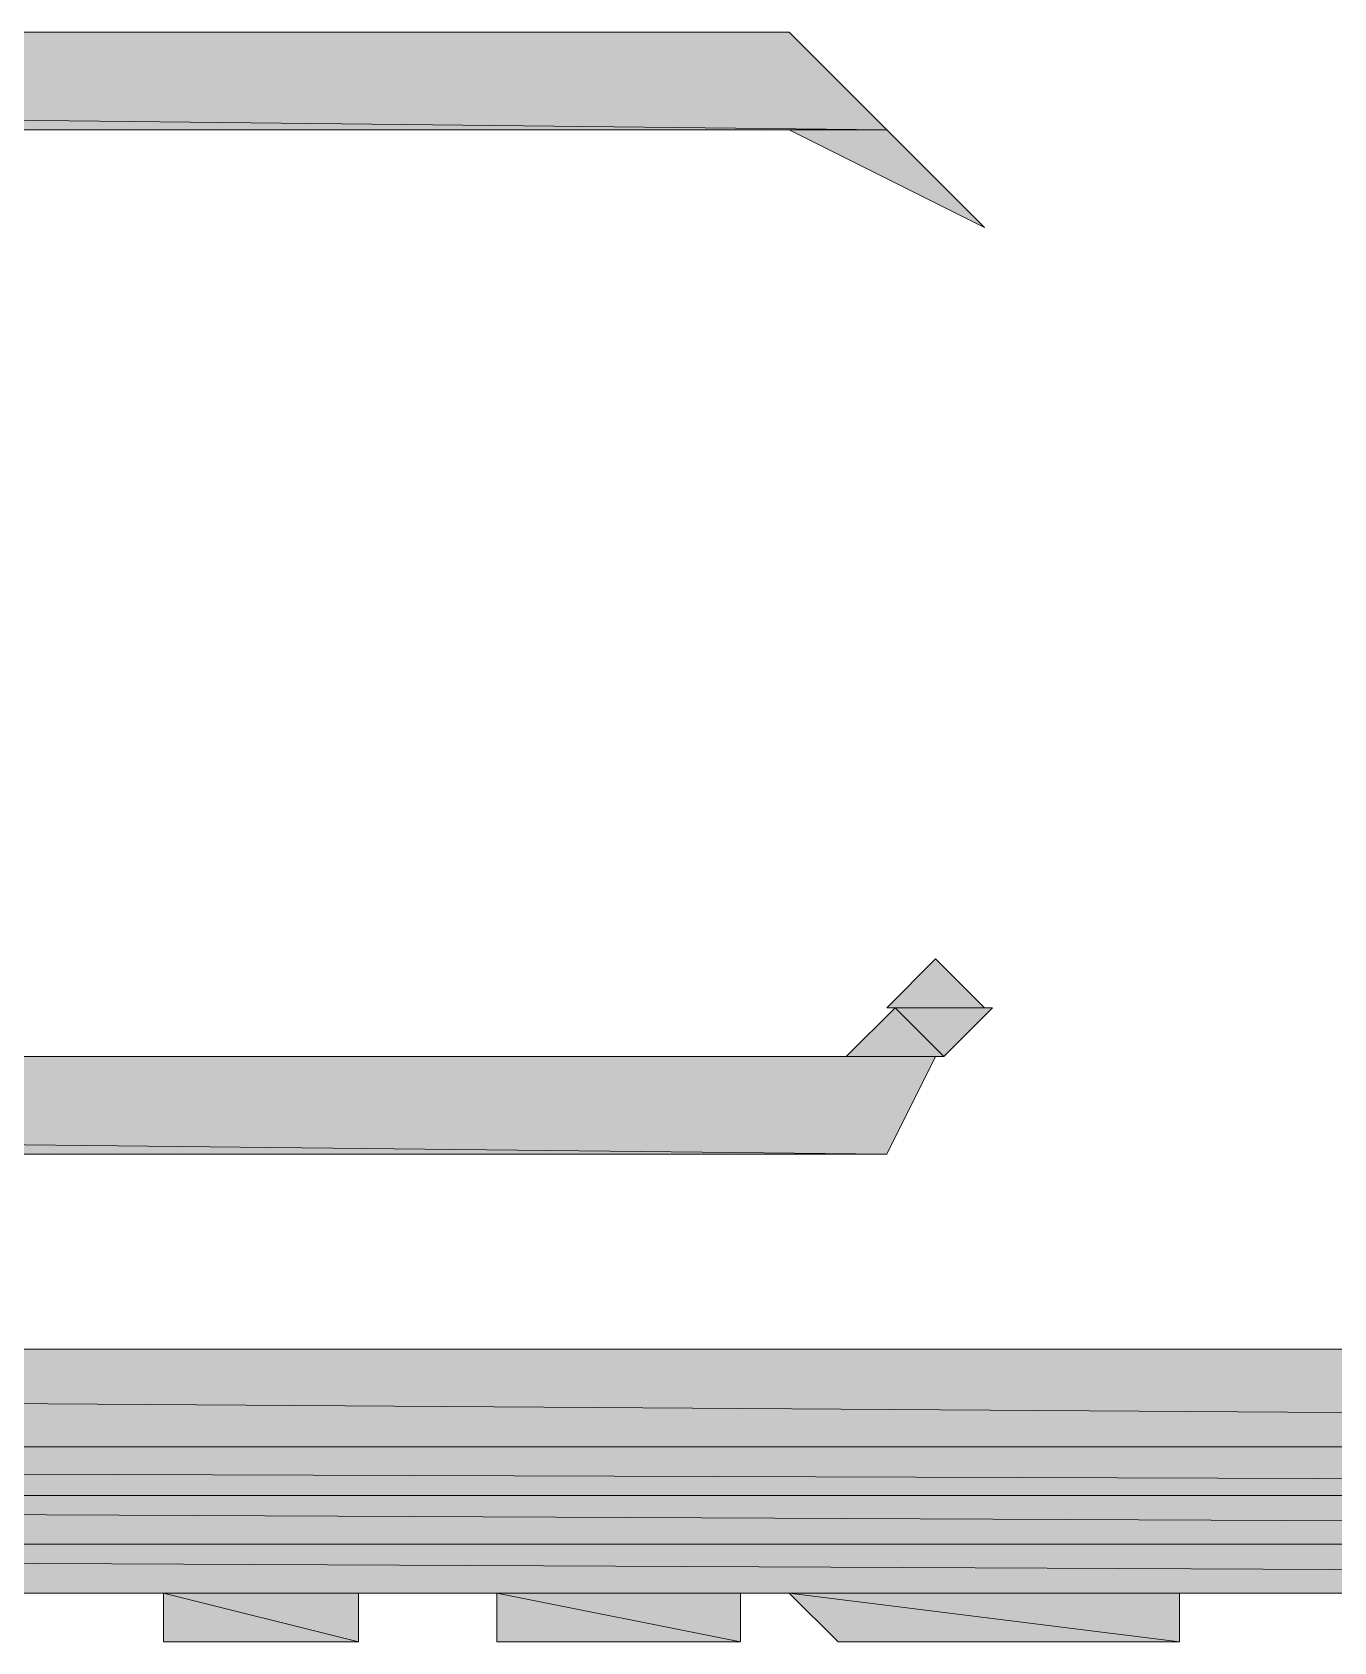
# Model space of a CAD drawing. Header units: millimetres. Extents: x 41 to 1635, y 11 to 1528.
# Drawn here: x 1502.17 to 1513.36, y 1174.36 to 1188.19 of the extents above; entities that cross this region are included whole.
import ezdxf

# ---------------------------------------------------------------- set-up
doc = ezdxf.new("R2010")
doc.units = ezdxf.units.MM
doc.header["$LTSCALE"] = 8
for name, color, linetype in [('1', 7, 'CONTINUOUS'), ('PDF2_Geometry', 7, 'CONTINUOUS'), ('PDF2_Solid Fills', 7, 'CONTINUOUS')]:
    doc.layers.add(name, color=color, linetype=linetype)

# ---------------------------------------------------------------- blocks, each defined once
blk = doc.blocks.new('Sinee')
at = {"layer": 'PDF2_Geometry', "lineweight": 5}
for points in [[(188.276, -339.739), (187.437, -340.578), (264.597, -340.578)], [(188.276, -339.739), (263.758, -339.739), (264.597, -340.578)], [(252.086, -339.739), (260.473, -339.739)], [(260.403, -339.739), (263.758, -339.739)], [(252.086, -340.578), (260.473, -340.578)], [(260.403, -340.578), (263.758, -340.578)], [(263.758, -340.578), (264.597, -340.578), (265.436, -341.417)], [(265.016, -347.707), (264.597, -348.126), (265.436, -348.126)], [(264.667, -348.126), (264.248, -348.546), (265.086, -348.546)], [(264.667, -348.126), (265.506, -348.126)], [(264.667, -348.126), (265.506, -348.126)], [(264.667, -348.126), (265.506, -348.126), (265.086, -348.546)], [(187.018, -348.546), (187.018, -349.384), (264.597, -349.384)], [(187.018, -348.546), (265.016, -348.546), (264.597, -349.384)], [(256.63, -348.546), (261.242, -348.546)], [(261.242, -348.546), (263.339, -348.546)], [(263.758, -348.546), (263.339, -348.546), (265.016, -348.546)], [(263.758, -348.546), (263.339, -348.546), (265.016, -348.546)], [(263.758, -348.546), (265.016, -348.546)], [(263.758, -348.546), (265.016, -348.546)], [(263.758, -348.546), (265.016, -348.546)], [(264.248, -348.546), (263.828, -348.546), (265.086, -348.546)], [(264.248, -348.546), (263.828, -348.546), (265.086, -348.546)], [(264.248, -348.546), (265.086, -348.546)], [(187.018, -349.384), (264.597, -349.384)], [(187.018, -349.384), (264.597, -349.384)], [(187.856, -349.384), (263.758, -349.384)], [(187.856, -349.384), (264.59, -349.384), (263.758, -349.384)], [(188.276, -349.384), (263.758, -349.384)], [(188.276, -349.384), (263.758, -349.384)], [(188.276, -349.384), (263.758, -349.384)], [(188.276, -349.384), (263.758, -349.384)], [(189.953, -349.384), (263.339, -349.384)], [(189.953, -349.384), (263.758, -349.384), (263.339, -349.384)], [(249.081, -349.384), (260.403, -349.384)], [(260.403, -349.384), (263.339, -349.384)], [(187.437, -351.062), (186.179, -351.9), (312.396, -351.9)], [(187.437, -351.062), (311.145, -351.062), (312.396, -351.9)], [(249.081, -351.062), (272.144, -351.062)], [(186.179, -351.9), (186.179, -352.32), (312.396, -352.32)], [(186.179, -351.9), (312.396, -351.9), (312.396, -352.32)], [(220.636, -352.32), (312.473, -352.32)], [(220.636, -352.32), (312.473, -352.32)], [(221.055, -352.32), (221.474, -352.739), (312.465, -352.739)], [(221.055, -352.32), (312.465, -352.32), (312.465, -352.739)], [(221.404, -352.739), (312.403, -352.739)], [(221.404, -352.739), (312.403, -352.739)], [(221.404, -352.739), (221.824, -353.158), (312.403, -353.158)], [(221.404, -352.739), (312.403, -352.739), (312.403, -353.158)], [(221.824, -353.158), (272.144, -353.158)], [(221.824, -353.158), (272.564, -353.158), (272.144, -353.158)], [(257.049, -353.158), (257.888, -353.158)], [(257.957, -353.158), (260.054, -353.158)], [(257.957, -353.158), (260.054, -353.158)], [(258.377, -353.158), (260.054, -353.158)], [(258.377, -353.158), (260.054, -353.158)], [(258.377, -353.158), (260.054, -353.158)], [(258.377, -353.158), (260.054, -353.158)], [(258.377, -353.158), (260.054, -353.158)], [(258.377, -353.158), (260.054, -353.158)], [(258.377, -353.158), (260.054, -353.158)], [(258.377, -353.158), (260.054, -353.158)], [(258.377, -353.158), (260.054, -353.158)], [(258.377, -353.158), (260.054, -353.158)], [(258.377, -353.158), (260.054, -353.158)], [(258.377, -353.158), (260.054, -353.158)], [(258.377, -353.158), (258.377, -353.578), (260.054, -353.578)], [(258.377, -353.158), (260.054, -353.158), (260.054, -353.578)], [(259.984, -353.158), (261.242, -353.158)], [(261.242, -353.158), (263.339, -353.158)], [(261.242, -353.158), (263.339, -353.158)], [(261.242, -353.158), (263.339, -353.158)], [(261.242, -353.158), (263.339, -353.158)], [(261.242, -353.158), (263.339, -353.158)], [(261.242, -353.158), (263.339, -353.158)], [(261.242, -353.158), (263.339, -353.158)], [(261.242, -353.158), (263.339, -353.158)], [(261.242, -353.158), (263.339, -353.158)], [(261.242, -353.158), (263.339, -353.158)], [(261.242, -353.158), (263.339, -353.158)], [(261.242, -353.158), (263.339, -353.158)], [(261.242, -353.158), (263.339, -353.158)], [(261.242, -353.158), (263.339, -353.158)], [(261.242, -353.158), (261.242, -353.578), (263.339, -353.578)], [(261.242, -353.158), (263.339, -353.158), (263.339, -353.578)], [(263.339, -353.158), (267.113, -353.158)], [(263.339, -353.158), (267.113, -353.158)], [(263.339, -353.158), (267.113, -353.158)], [(263.339, -353.158), (267.113, -353.158)], [(263.339, -353.158), (267.113, -353.158)], [(263.339, -353.158), (267.113, -353.158)], [(263.339, -353.158), (267.113, -353.158)], [(263.339, -353.158), (267.113, -353.158)], [(263.339, -353.158), (267.113, -353.158)], [(263.339, -353.158), (267.113, -353.158)], [(263.758, -353.158), (267.113, -353.158)], [(263.758, -353.158), (267.113, -353.158)], [(263.758, -353.158), (267.113, -353.158)], [(263.758, -353.158), (267.113, -353.158)], [(263.758, -353.158), (264.178, -353.578), (267.113, -353.578)], [(263.758, -353.158), (267.113, -353.158), (267.113, -353.578)], [(267.113, -353.158), (268.371, -353.158)]]:
    blk.add_lwpolyline(points, close=True, dxfattribs=at)
for points in [[(252.086, -339.739), (260.473, -339.739), (252.086, -339.739)], [(260.403, -339.739), (263.758, -339.739), (260.403, -339.739)], [(252.086, -340.578), (260.473, -340.578), (252.086, -340.578)], [(260.403, -340.578), (263.758, -340.578), (260.403, -340.578)], [(264.667, -348.126), (265.506, -348.126), (264.667, -348.126)], [(264.667, -348.126), (265.506, -348.126), (264.667, -348.126)], [(256.63, -348.546), (261.242, -348.546), (256.63, -348.546)], [(261.242, -348.546), (263.339, -348.546), (261.242, -348.546)], [(263.758, -348.546), (265.016, -348.546), (263.758, -348.546)], [(263.758, -348.546), (265.016, -348.546), (263.758, -348.546)], [(263.758, -348.546), (265.016, -348.546), (263.758, -348.546)], [(264.248, -348.546), (265.086, -348.546), (264.248, -348.546)], [(187.018, -349.384), (264.597, -349.384), (187.018, -349.384)], [(187.018, -349.384), (264.597, -349.384), (187.018, -349.384)], [(187.856, -349.384), (263.758, -349.384), (187.856, -349.384)], [(187.856, -349.384), (264.59, -349.384), (187.856, -349.384)], [(188.276, -349.384), (263.758, -349.384), (188.276, -349.384)], [(188.276, -349.384), (263.758, -349.384), (188.276, -349.384)], [(188.276, -349.384), (263.758, -349.384), (188.276, -349.384)], [(188.276, -349.384), (263.758, -349.384), (188.276, -349.384)], [(189.953, -349.384), (263.339, -349.384), (189.953, -349.384)], [(189.953, -349.384), (263.758, -349.384), (189.953, -349.384)], [(249.081, -349.384), (260.403, -349.384), (249.081, -349.384)], [(260.403, -349.384), (263.339, -349.384), (260.403, -349.384)], [(249.081, -351.062), (272.144, -351.062), (249.081, -351.062)], [(220.636, -352.32), (312.473, -352.32), (220.636, -352.32)], [(220.636, -352.32), (312.473, -352.32), (220.636, -352.32)], [(221.404, -352.739), (312.403, -352.739), (221.404, -352.739)], [(221.404, -352.739), (312.403, -352.739), (221.404, -352.739)], [(221.824, -353.158), (272.144, -353.158), (221.824, -353.158)], [(221.824, -353.158), (272.564, -353.158), (221.824, -353.158)], [(257.049, -353.158), (257.888, -353.158), (257.049, -353.158)], [(257.957, -353.158), (260.054, -353.158), (257.957, -353.158)], [(257.957, -353.158), (260.054, -353.158), (257.957, -353.158)], [(258.377, -353.158), (260.054, -353.158), (258.377, -353.158)], [(258.377, -353.158), (260.054, -353.158), (258.377, -353.158)], [(258.377, -353.158), (260.054, -353.158), (258.377, -353.158)], [(258.377, -353.158), (260.054, -353.158), (258.377, -353.158)], [(258.377, -353.158), (260.054, -353.158), (258.377, -353.158)], [(258.377, -353.158), (260.054, -353.158), (258.377, -353.158)], [(258.377, -353.158), (260.054, -353.158), (258.377, -353.158)], [(258.377, -353.158), (260.054, -353.158), (258.377, -353.158)], [(258.377, -353.158), (260.054, -353.158), (258.377, -353.158)], [(258.377, -353.158), (260.054, -353.158), (258.377, -353.158)], [(258.377, -353.158), (260.054, -353.158), (258.377, -353.158)], [(258.377, -353.158), (260.054, -353.158), (258.377, -353.158)], [(259.984, -353.158), (261.242, -353.158), (259.984, -353.158)], [(261.242, -353.158), (263.339, -353.158), (261.242, -353.158)], [(261.242, -353.158), (263.339, -353.158), (261.242, -353.158)], [(261.242, -353.158), (263.339, -353.158), (261.242, -353.158)], [(261.242, -353.158), (263.339, -353.158), (261.242, -353.158)], [(261.242, -353.158), (263.339, -353.158), (261.242, -353.158)], [(261.242, -353.158), (263.339, -353.158), (261.242, -353.158)], [(261.242, -353.158), (263.339, -353.158), (261.242, -353.158)], [(261.242, -353.158), (263.339, -353.158), (261.242, -353.158)], [(261.242, -353.158), (263.339, -353.158), (261.242, -353.158)], [(261.242, -353.158), (263.339, -353.158), (261.242, -353.158)], [(261.242, -353.158), (263.339, -353.158), (261.242, -353.158)], [(261.242, -353.158), (263.339, -353.158), (261.242, -353.158)], [(261.242, -353.158), (263.339, -353.158), (261.242, -353.158)], [(261.242, -353.158), (263.339, -353.158), (261.242, -353.158)], [(263.339, -353.158), (267.113, -353.158), (263.339, -353.158)], [(263.339, -353.158), (267.113, -353.158), (263.339, -353.158)], [(263.339, -353.158), (267.113, -353.158), (263.339, -353.158)], [(263.339, -353.158), (267.113, -353.158), (263.339, -353.158)], [(263.339, -353.158), (267.113, -353.158), (263.339, -353.158)], [(263.339, -353.158), (267.113, -353.158), (263.339, -353.158)], [(263.339, -353.158), (267.113, -353.158), (263.339, -353.158)], [(263.339, -353.158), (267.113, -353.158), (263.339, -353.158)], [(263.339, -353.158), (267.113, -353.158), (263.339, -353.158)], [(263.339, -353.158), (267.113, -353.158), (263.339, -353.158)], [(263.758, -353.158), (267.113, -353.158), (263.758, -353.158)], [(263.758, -353.158), (267.113, -353.158), (263.758, -353.158)], [(263.758, -353.158), (267.113, -353.158), (263.758, -353.158)], [(263.758, -353.158), (267.113, -353.158), (263.758, -353.158)], [(267.113, -353.158), (268.371, -353.158), (267.113, -353.158)]]:
    blk.add_lwpolyline(points, dxfattribs=at)
at = {"layer": 'PDF2_Solid Fills', "lineweight": 5, "transparency": 33554559}
for points in [[(188.276, -339.739), (187.437, -340.578), (264.597, -340.578)], [(188.276, -339.739), (263.758, -339.739), (264.597, -340.578)], [(263.758, -340.578), (264.597, -340.578), (265.436, -341.417)], [(265.016, -347.707), (264.597, -348.126), (265.436, -348.126)], [(264.667, -348.126), (264.248, -348.546), (265.086, -348.546)], [(264.667, -348.126), (265.506, -348.126), (265.086, -348.546)], [(187.018, -348.546), (187.018, -349.384), (264.597, -349.384)], [(187.018, -348.546), (265.016, -348.546), (264.597, -349.384)], [(187.437, -351.062), (186.179, -351.9), (312.396, -351.9)], [(187.437, -351.062), (311.145, -351.062), (312.396, -351.9)], [(186.179, -351.9), (186.179, -352.32), (312.396, -352.32)], [(186.179, -351.9), (312.396, -351.9), (312.396, -352.32)], [(221.055, -352.32), (221.474, -352.739), (312.465, -352.739)], [(221.055, -352.32), (312.465, -352.32), (312.465, -352.739)], [(221.404, -352.739), (221.824, -353.158), (312.403, -353.158)], [(221.404, -352.739), (312.403, -352.739), (312.403, -353.158)], [(258.377, -353.158), (258.377, -353.578), (260.054, -353.578)], [(258.377, -353.158), (260.054, -353.158), (260.054, -353.578)], [(261.242, -353.158), (261.242, -353.578), (263.339, -353.578)], [(261.242, -353.158), (263.339, -353.158), (263.339, -353.578)], [(263.758, -353.158), (264.178, -353.578), (267.113, -353.578)], [(263.758, -353.158), (267.113, -353.158), (267.113, -353.578)]]:
    blk.add_solid(points, dxfattribs=at)

msp = doc.modelspace()

# ---------------------------------------------------------------- block references
at = {"layer": '1'}
msp.add_blockref('Sinee', (1244.924, 1527.933), dxfattribs=at)

doc.saveas('drawing.dxf')
